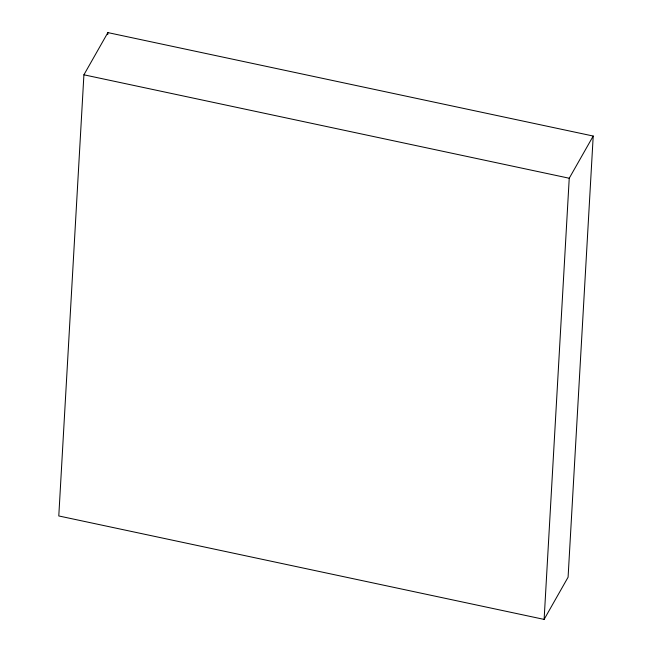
<?xml version="1.0" encoding="UTF-8"?>
<svg xmlns="http://www.w3.org/2000/svg" width="652" height="652" viewBox="0 0 652 652"><rect width="100%" height="100%" fill="white"/><g stroke="black" fill="none" stroke-linecap="round" stroke-linejoin="round"><path stroke-width="0.98" d="M83.912 74.801L58.786 515.96L544.118 619.4L568.088 577.199L593.214 136.04L107.882 32.6L83.912 74.801L569.237 178.24L593.214 136.04M107.767 34.629L107.882 32.6M544.118 619.4L569.237 178.24"/></g></svg>
